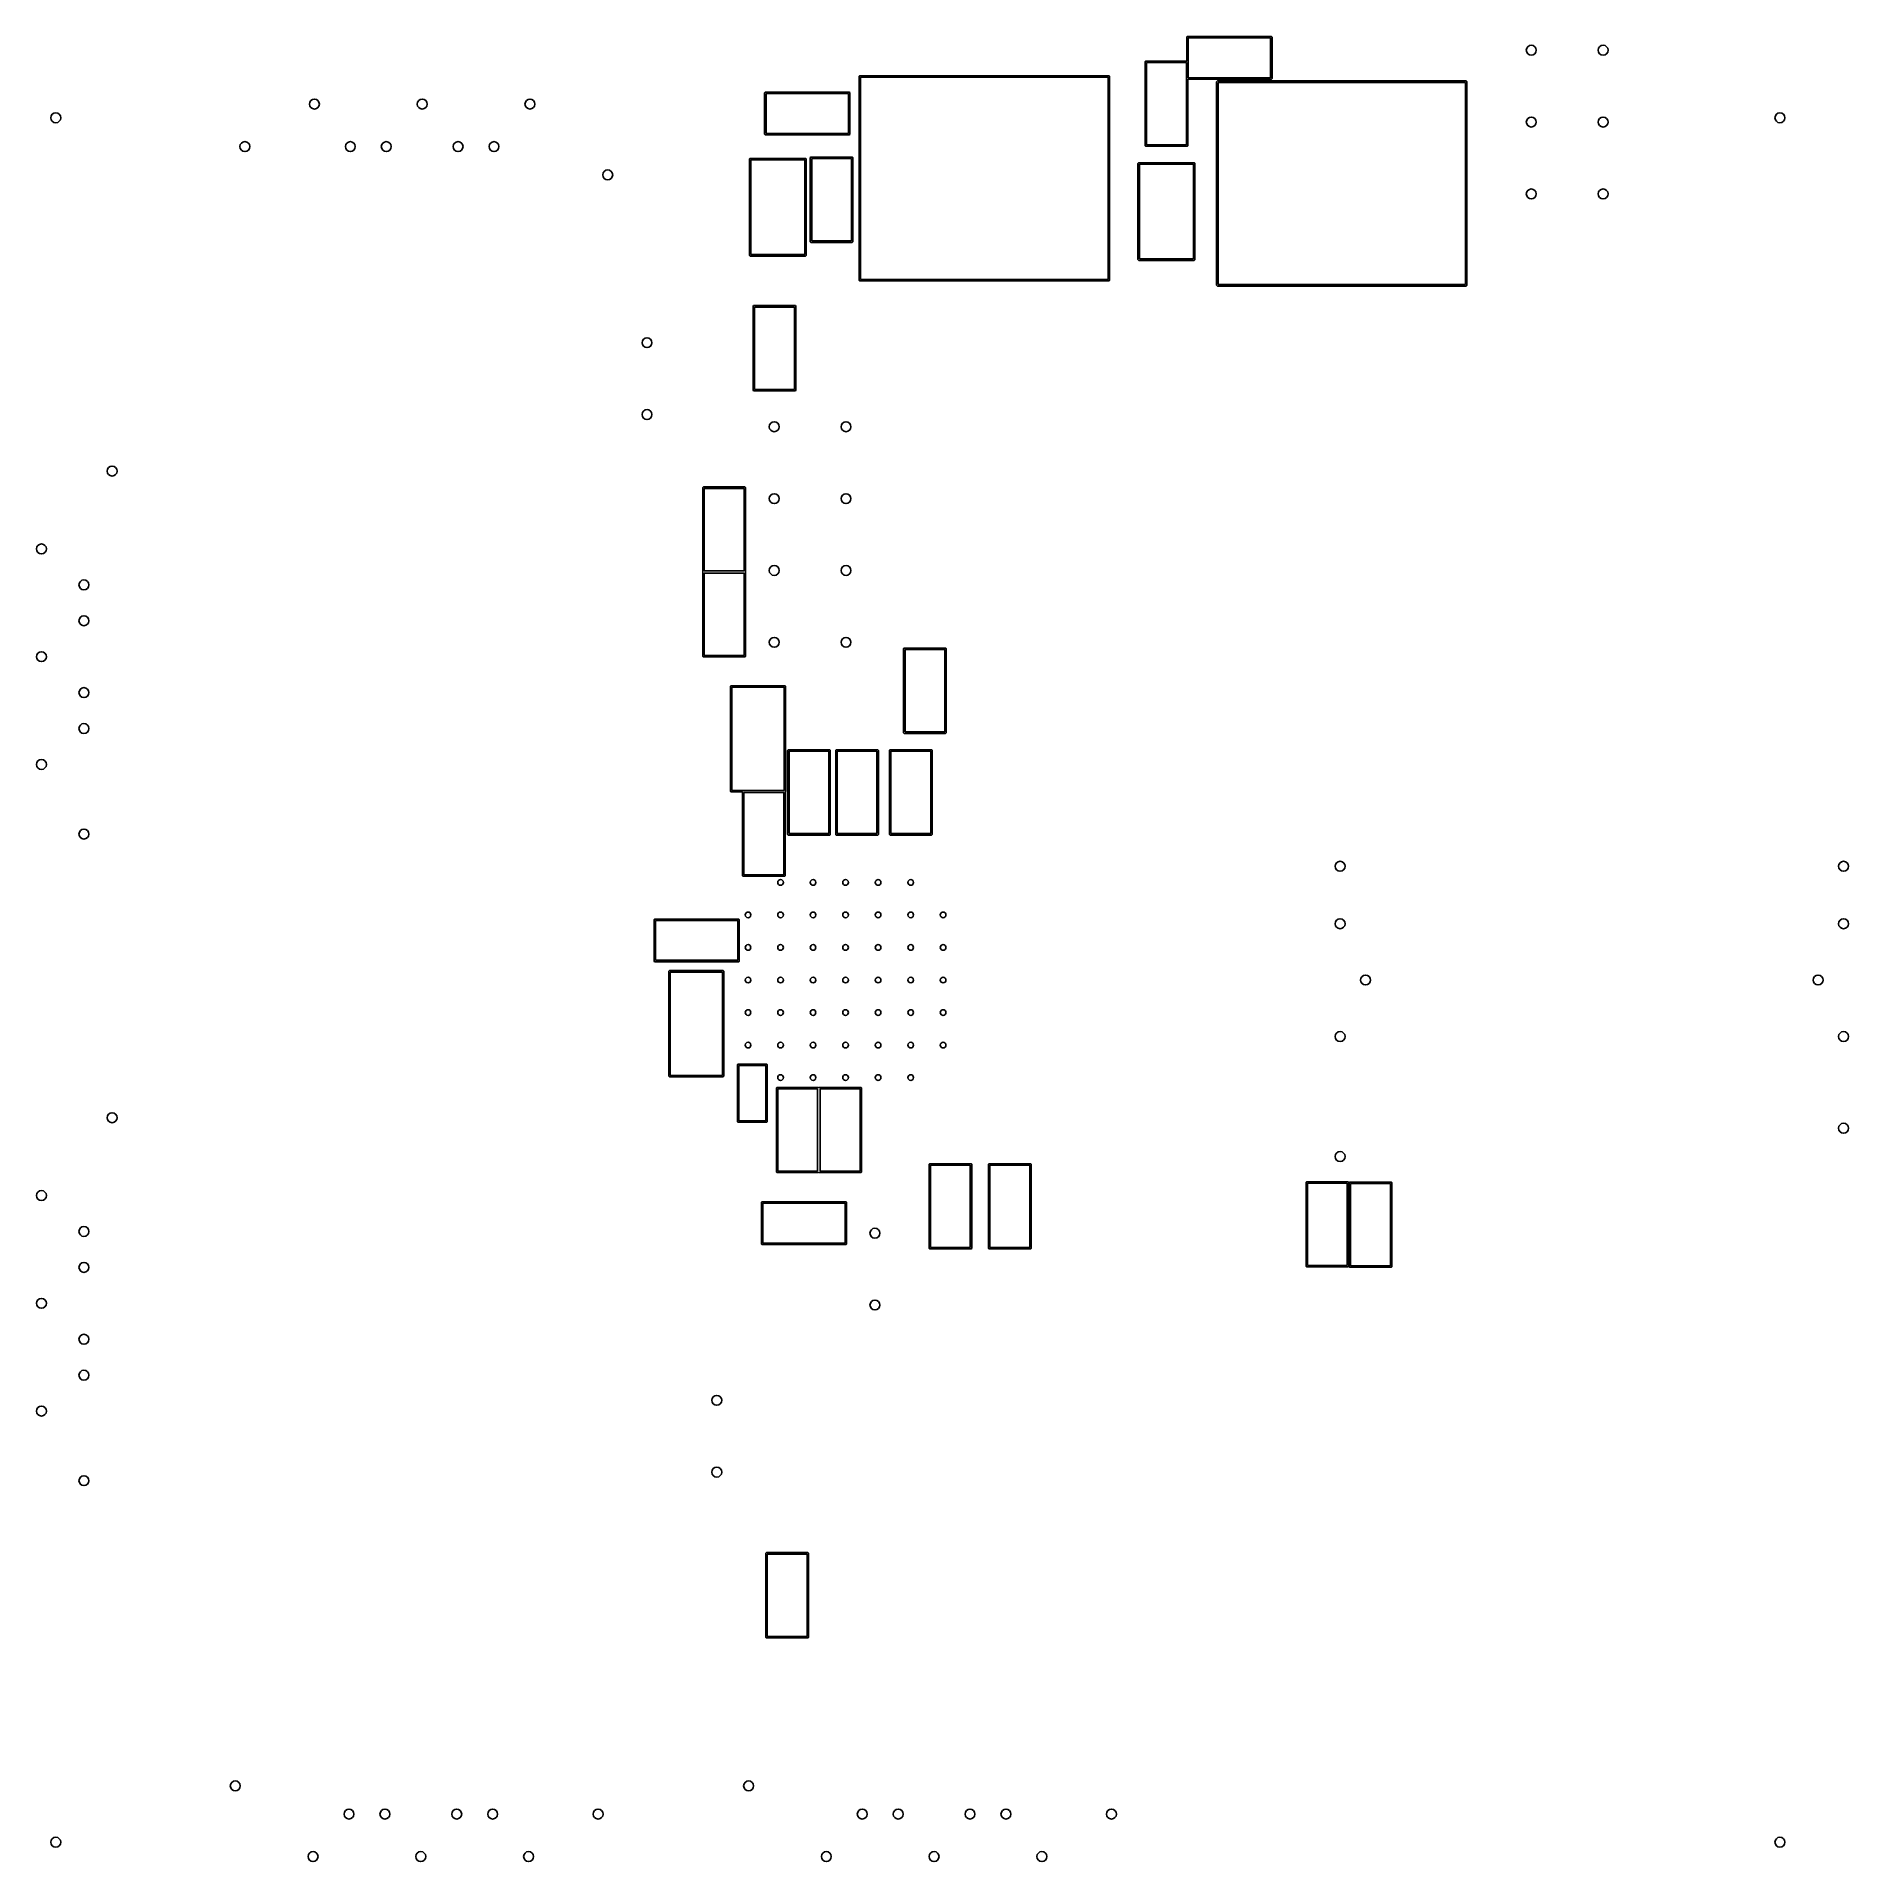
# Model space of a CAD drawing. Extents: x 2.52 to 5.05, y -5.23 to -2.69.
import ezdxf

# ---------------------------------------------------------------- set-up
doc = ezdxf.new("R2010")
doc.units = 0
doc.header["$MEASUREMENT"] = 0
doc.layers.add('BLACK', color=7, linetype='CONTINUOUS')

msp = doc.modelspace()

# ---------------------------------------------------------------- linework, layer by layer
at = {"layer": 'BLACK', "linetype": 'CONTINUOUS'}
for p, q in [((4.1245, -2.6878), (4.1246, -2.6874)), ((4.1245, -2.721), (4.1245, -2.6878)), ((4.1246, -2.6874), (4.1251, -2.6869)), ((4.1251, -2.6869), (4.1255, -2.6868)), ((4.1255, -2.6868), (4.242, -2.6868)), ((4.1264, -2.6888), (4.1264, -2.7443)), ((4.241, -2.6888), (4.1264, -2.6888)), ((4.241, -2.7443), (4.241, -2.6888)), ((4.242, -2.6868), (4.2424, -2.6869)), ((4.2424, -2.6869), (4.2429, -2.6874)), ((4.2429, -2.6874), (4.243, -2.6878)), ((4.243, -2.6878), (4.243, -2.7453)), ((3.6683, -2.7426), (3.6684, -2.7422)), ((3.6683, -3.0261), (3.6683, -2.7426)), ((3.6684, -2.7422), (3.6689, -2.7417)), ((3.6689, -2.7417), (3.6693, -2.7416)), ((3.6693, -2.7416), (4.0157, -2.7416)), ((4.0157, -2.7416), (4.0161, -2.7417)), ((4.0161, -2.7417), (4.0167, -2.7422)), ((4.0167, -2.7422), (4.0167, -2.7426)), ((4.0167, -2.7426), (4.0167, -3.0261)), ((4.0663, -2.722), (4.0664, -2.7216)), ((4.0663, -2.8385), (4.0663, -2.722)), ((4.0664, -2.7216), (4.0669, -2.7211)), ((4.0669, -2.7211), (4.0673, -2.721)), ((4.0673, -2.721), (4.1245, -2.721)), ((4.0682, -2.7229), (4.0682, -2.8375)), ((4.1238, -2.7229), (4.0682, -2.7229)), ((4.1238, -2.8375), (4.1238, -2.7229)), ((3.5367, -2.7653), (3.5368, -2.7649)), ((3.5367, -2.8227), (3.5367, -2.7653)), ((3.5368, -2.7649), (3.5374, -2.7644)), ((3.5374, -2.7644), (3.5377, -2.7643)), ((3.5377, -2.7643), (3.6543, -2.7643)), ((3.5387, -2.7662), (3.5387, -2.8218)), ((3.6533, -2.7662), (3.5387, -2.7662)), ((3.6533, -2.8218), (3.6533, -2.7662)), ((3.6543, -2.7643), (3.6546, -2.7644)), ((3.6546, -2.7644), (3.6552, -2.7649)), ((3.6552, -2.7649), (3.6553, -2.7653)), ((3.6553, -2.7653), (3.6553, -2.8227)), ((3.6703, -2.7436), (3.6703, -3.0251)), ((4.0148, -2.7436), (3.6703, -2.7436)), ((4.0148, -3.0251), (4.0148, -2.7436)), ((4.242, -2.7463), (4.1257, -2.7463)), ((4.1257, -2.7463), (4.1257, -2.8385)), ((4.1264, -2.7443), (4.241, -2.7443)), ((4.1659, -2.7497), (4.166, -2.7493)), ((4.1659, -3.0331), (4.1659, -2.7497)), ((4.166, -2.7493), (4.1665, -2.7488)), ((4.1665, -2.7488), (4.1669, -2.7487)), ((4.1669, -2.7487), (4.5133, -2.7487)), ((4.1679, -2.7507), (4.1679, -3.0321)), ((4.5123, -2.7507), (4.1679, -2.7507)), ((4.2424, -2.7462), (4.242, -2.7463)), ((4.2429, -2.7457), (4.2424, -2.7462)), ((4.243, -2.7453), (4.2429, -2.7457)), ((4.5123, -3.0321), (4.5123, -2.7507)), ((4.5133, -2.7487), (4.5137, -2.7488)), ((4.5137, -2.7488), (4.5142, -2.7493)), ((4.5142, -2.7493), (4.5143, -2.7497)), ((4.5143, -2.7497), (4.5143, -3.0331)), ((3.5368, -2.8231), (3.5367, -2.8227)), ((3.5374, -2.8236), (3.5368, -2.8231)), ((3.5377, -2.8237), (3.5374, -2.8236)), ((3.6543, -2.8237), (3.5377, -2.8237)), ((3.5387, -2.8218), (3.6533, -2.8218)), ((3.6546, -2.8236), (3.6543, -2.8237)), ((3.6552, -2.8231), (3.6546, -2.8236)), ((3.6553, -2.8227), (3.6552, -2.8231)), ((4.0664, -2.8389), (4.0663, -2.8385)), ((4.0669, -2.8394), (4.0664, -2.8389)), ((4.0673, -2.8395), (4.0669, -2.8394)), ((4.1247, -2.8395), (4.0673, -2.8395)), ((4.0682, -2.8375), (4.1238, -2.8375)), ((4.1251, -2.8394), (4.1247, -2.8395)), ((4.1256, -2.8389), (4.1251, -2.8394)), ((4.1257, -2.8385), (4.1256, -2.8389)), ((3.5156, -2.8572), (3.5162, -2.8567)), ((3.5156, -2.8576), (3.5156, -2.8572)), ((3.5156, -2.9914), (3.5156, -2.8576)), ((3.5162, -2.8567), (3.5165, -2.8566)), ((3.5165, -2.8566), (3.5937, -2.8566)), ((3.5175, -2.8586), (3.5175, -2.9904)), ((3.5927, -2.8586), (3.5175, -2.8586)), ((3.5927, -2.9904), (3.5927, -2.8586)), ((3.5937, -2.8566), (3.5941, -2.8567)), ((3.5941, -2.8567), (3.5946, -2.8572)), ((3.5946, -2.8572), (3.5947, -2.8576)), ((3.5947, -2.8576), (3.5947, -2.9914)), ((3.6002, -2.8557), (3.6003, -2.8554)), ((3.6002, -2.9723), (3.6002, -2.8557)), ((3.6003, -2.8554), (3.6008, -2.8548)), ((3.6008, -2.8548), (3.6012, -2.8547)), ((3.6012, -2.8547), (3.6587, -2.8547)), ((3.6022, -2.8567), (3.6022, -2.9713)), ((3.6577, -2.8567), (3.6022, -2.8567)), ((3.6577, -2.9713), (3.6577, -2.8567)), ((3.6587, -2.8547), (3.659, -2.8548)), ((3.659, -2.8548), (3.6596, -2.8554)), ((3.6596, -2.8554), (3.6596, -2.8557)), ((3.6596, -2.8557), (3.6596, -2.9723)), ((4.0564, -2.8636), (4.0565, -2.8632)), ((4.0564, -2.9974), (4.0564, -2.8636)), ((4.0565, -2.8632), (4.057, -2.8627)), ((4.057, -2.8627), (4.0574, -2.8626)), ((4.0574, -2.8626), (4.1346, -2.8626)), ((4.0584, -2.8646), (4.0584, -2.9964)), ((4.1336, -2.8646), (4.0584, -2.8646)), ((4.1336, -2.9964), (4.1336, -2.8646)), ((4.1346, -2.8626), (4.135, -2.8627)), ((4.135, -2.8627), (4.1355, -2.8632)), ((4.1355, -2.8632), (4.1356, -2.8636)), ((4.1356, -2.8636), (4.1356, -2.9974)), ((3.6022, -2.9713), (3.6577, -2.9713)), ((3.5156, -2.9918), (3.5156, -2.9914)), ((3.5162, -2.9923), (3.5156, -2.9918)), ((3.5165, -2.9924), (3.5162, -2.9923)), ((3.5937, -2.9924), (3.5165, -2.9924)), ((3.5175, -2.9904), (3.5927, -2.9904)), ((3.5941, -2.9923), (3.5937, -2.9924)), ((3.5946, -2.9918), (3.5941, -2.9923)), ((3.5947, -2.9914), (3.5946, -2.9918)), ((3.6003, -2.9726), (3.6002, -2.9723)), ((3.6008, -2.9732), (3.6003, -2.9726)), ((3.6012, -2.9733), (3.6008, -2.9732)), ((3.6587, -2.9733), (3.6012, -2.9733)), ((3.659, -2.9732), (3.6587, -2.9733)), ((3.6596, -2.9726), (3.659, -2.9732)), ((3.6596, -2.9723), (3.6596, -2.9726)), ((4.0584, -2.9964), (4.1336, -2.9964)), ((4.0565, -2.9978), (4.0564, -2.9974)), ((4.057, -2.9983), (4.0565, -2.9978)), ((4.0574, -2.9984), (4.057, -2.9983)), ((4.1346, -2.9984), (4.0574, -2.9984)), ((4.135, -2.9983), (4.1346, -2.9984)), ((4.1355, -2.9978), (4.135, -2.9983)), ((4.1356, -2.9974), (4.1355, -2.9978)), ((3.6684, -3.0265), (3.6683, -3.0261)), ((3.6689, -3.027), (3.6684, -3.0265)), ((3.6693, -3.0271), (3.6689, -3.027)), ((4.0157, -3.0271), (3.6693, -3.0271)), ((3.6703, -3.0251), (4.0148, -3.0251)), ((4.0161, -3.027), (4.0157, -3.0271)), ((4.0167, -3.0265), (4.0161, -3.027)), ((4.0167, -3.0261), (4.0167, -3.0265)), ((4.166, -3.0335), (4.1659, -3.0331)), ((4.1665, -3.034), (4.166, -3.0335)), ((4.1669, -3.0341), (4.1665, -3.034)), ((4.5133, -3.0341), (4.1669, -3.0341)), ((4.1679, -3.0321), (4.5123, -3.0321)), ((4.5137, -3.034), (4.5133, -3.0341)), ((4.5142, -3.0335), (4.5137, -3.034)), ((4.5143, -3.0331), (4.5142, -3.0335)), ((3.5207, -3.0623), (3.5208, -3.062)), ((3.5207, -3.1789), (3.5207, -3.0623)), ((3.5208, -3.062), (3.5213, -3.0614)), ((3.5213, -3.0614), (3.5217, -3.0613)), ((3.5217, -3.0613), (3.5791, -3.0613)), ((3.5226, -3.0633), (3.5226, -3.1779)), ((3.5782, -3.0633), (3.5226, -3.0633)), ((3.5782, -3.1779), (3.5782, -3.0633)), ((3.5791, -3.0613), (3.5795, -3.0614)), ((3.5795, -3.0614), (3.58, -3.062)), ((3.58, -3.062), (3.5801, -3.0623)), ((3.5801, -3.0623), (3.5801, -3.1789)), ((3.5208, -3.1792), (3.5207, -3.1789)), ((3.5213, -3.1798), (3.5208, -3.1792)), ((3.5217, -3.1799), (3.5213, -3.1798)), ((3.5791, -3.1799), (3.5217, -3.1799)), ((3.5226, -3.1779), (3.5782, -3.1779)), ((3.5795, -3.1798), (3.5791, -3.1799)), ((3.58, -3.1792), (3.5795, -3.1798)), ((3.5801, -3.1789), (3.58, -3.1792)), ((3.4506, -3.3148), (3.4507, -3.3144)), ((3.4506, -3.4313), (3.4506, -3.3148)), ((3.4507, -3.3144), (3.4512, -3.3139)), ((3.4512, -3.3139), (3.4516, -3.3138)), ((3.4516, -3.3138), (3.5091, -3.3138)), ((3.4526, -3.3157), (3.4526, -3.4303)), ((3.5081, -3.3157), (3.4526, -3.3157)), ((3.5081, -3.4303), (3.5081, -3.3157)), ((3.5091, -3.3138), (3.5094, -3.3139)), ((3.5094, -3.3139), (3.51, -3.3144)), ((3.51, -3.3144), (3.51, -3.3148)), ((3.51, -3.3148), (3.51, -3.4313)), ((3.4507, -3.4317), (3.4506, -3.4313)), ((3.4506, -3.4329), (3.4507, -3.4325)), ((3.4506, -3.5494), (3.4506, -3.4329)), ((3.4511, -3.4321), (3.4507, -3.4317)), ((3.4507, -3.4325), (3.4511, -3.4321)), ((3.4526, -3.4303), (3.5081, -3.4303)), ((3.4526, -3.4339), (3.4526, -3.5484)), ((3.5081, -3.4339), (3.4526, -3.4339)), ((3.5081, -3.5484), (3.5081, -3.4339)), ((3.51, -3.4317), (3.5096, -3.4321)), ((3.5096, -3.4321), (3.51, -3.4325)), ((3.51, -3.4313), (3.51, -3.4317)), ((3.51, -3.4325), (3.51, -3.4329)), ((3.51, -3.4329), (3.51, -3.5494)), ((3.4507, -3.5498), (3.4506, -3.5494)), ((3.4512, -3.5503), (3.4507, -3.5498)), ((3.4516, -3.5504), (3.4512, -3.5503)), ((3.5091, -3.5504), (3.4516, -3.5504)), ((3.4526, -3.5484), (3.5081, -3.5484)), ((3.5094, -3.5503), (3.5091, -3.5504)), ((3.51, -3.5498), (3.5094, -3.5503)), ((3.51, -3.5494), (3.51, -3.5498)), ((3.7301, -3.5392), (3.7302, -3.5388)), ((3.7301, -3.6557), (3.7301, -3.5392)), ((3.7302, -3.5388), (3.7307, -3.5383)), ((3.7307, -3.5383), (3.7311, -3.5382)), ((3.7311, -3.5382), (3.7886, -3.5382)), ((3.7321, -3.5402), (3.7321, -3.6547)), ((3.7876, -3.5402), (3.7321, -3.5402)), ((3.7876, -3.6547), (3.7876, -3.5402)), ((3.7886, -3.5382), (3.789, -3.5383)), ((3.789, -3.5383), (3.7895, -3.5388)), ((3.7895, -3.5388), (3.7896, -3.5392)), ((3.7896, -3.5392), (3.7896, -3.6557)), ((3.4892, -3.5912), (3.4898, -3.5906)), ((3.4892, -3.5915), (3.4892, -3.5912)), ((3.4892, -3.7372), (3.4892, -3.5915)), ((3.4898, -3.5906), (3.4902, -3.5906)), ((3.4902, -3.5906), (3.565, -3.5906)), ((3.4911, -3.5925), (3.4911, -3.7362)), ((3.564, -3.5925), (3.4911, -3.5925)), ((3.564, -3.7362), (3.564, -3.5925)), ((3.565, -3.5906), (3.5653, -3.5906)), ((3.5653, -3.5906), (3.5659, -3.5912)), ((3.5659, -3.5912), (3.5659, -3.5915)), ((3.5659, -3.5915), (3.5659, -3.7372)), ((3.7302, -3.6561), (3.7301, -3.6557)), ((3.7307, -3.6566), (3.7302, -3.6561)), ((3.7311, -3.6567), (3.7307, -3.6566)), ((3.7886, -3.6567), (3.7311, -3.6567)), ((3.7321, -3.6547), (3.7876, -3.6547)), ((3.789, -3.6566), (3.7886, -3.6567)), ((3.7895, -3.6561), (3.789, -3.6566)), ((3.7896, -3.6557), (3.7895, -3.6561)), ((3.5687, -3.6807), (3.5688, -3.6804)), ((3.5687, -3.7973), (3.5687, -3.6807)), ((3.5688, -3.6804), (3.5693, -3.6798)), ((3.5693, -3.6798), (3.5697, -3.6797)), ((3.5697, -3.6797), (3.6272, -3.6797)), ((3.5707, -3.6817), (3.5707, -3.7963)), ((3.6262, -3.6817), (3.5707, -3.6817)), ((3.6262, -3.7963), (3.6262, -3.6817)), ((3.6272, -3.6797), (3.6275, -3.6798)), ((3.6275, -3.6798), (3.6281, -3.6804)), ((3.6281, -3.6804), (3.6281, -3.6807)), ((3.6281, -3.6807), (3.6281, -3.7973)), ((3.6356, -3.6807), (3.6357, -3.6804)), ((3.6356, -3.7973), (3.6356, -3.6807)), ((3.6357, -3.6804), (3.6362, -3.6798)), ((3.6362, -3.6798), (3.6366, -3.6797)), ((3.6366, -3.6797), (3.6941, -3.6797)), ((3.6376, -3.6817), (3.6376, -3.7963)), ((3.6931, -3.6817), (3.6376, -3.6817)), ((3.6931, -3.7963), (3.6931, -3.6817)), ((3.6941, -3.6797), (3.6945, -3.6798)), ((3.6945, -3.6798), (3.695, -3.6804)), ((3.695, -3.6804), (3.6951, -3.6807)), ((3.6951, -3.6807), (3.6951, -3.7973)), ((3.7104, -3.6807), (3.7105, -3.6803)), ((3.7104, -3.7972), (3.7104, -3.6807)), ((3.7105, -3.6803), (3.711, -3.6798)), ((3.711, -3.6798), (3.7114, -3.6797)), ((3.7114, -3.6797), (3.7689, -3.6797)), ((3.7124, -3.6816), (3.7124, -3.7962)), ((3.7679, -3.6816), (3.7124, -3.6816)), ((3.7679, -3.7962), (3.7679, -3.6816)), ((3.7689, -3.6797), (3.7693, -3.6798)), ((3.7693, -3.6798), (3.7698, -3.6803)), ((3.7698, -3.6803), (3.7699, -3.6807)), ((3.7699, -3.6807), (3.7699, -3.7972)), ((3.4892, -3.7376), (3.4892, -3.7372)), ((3.4898, -3.7381), (3.4892, -3.7376)), ((3.4902, -3.7382), (3.4898, -3.7381)), ((3.5057, -3.7382), (3.4902, -3.7382)), ((3.4911, -3.7362), (3.564, -3.7362)), ((3.5057, -3.8545), (3.5057, -3.7382)), ((3.5077, -3.739), (3.5077, -3.8535)), ((3.5632, -3.739), (3.5077, -3.739)), ((3.5632, -3.8535), (3.5632, -3.739)), ((3.5653, -3.7381), (3.5652, -3.7381)), ((3.5652, -3.7381), (3.5652, -3.8545)), ((3.5659, -3.7376), (3.5653, -3.7381)), ((3.5659, -3.7372), (3.5659, -3.7376)), ((3.5688, -3.7976), (3.5687, -3.7973)), ((3.5693, -3.7982), (3.5688, -3.7976)), ((3.5697, -3.7983), (3.5693, -3.7982)), ((3.6272, -3.7983), (3.5697, -3.7983)), ((3.5707, -3.7963), (3.6262, -3.7963)), ((3.6275, -3.7982), (3.6272, -3.7983)), ((3.6281, -3.7976), (3.6275, -3.7982)), ((3.6281, -3.7973), (3.6281, -3.7976)), ((3.6357, -3.7976), (3.6356, -3.7973)), ((3.6362, -3.7982), (3.6357, -3.7976)), ((3.6366, -3.7983), (3.6362, -3.7982)), ((3.6941, -3.7983), (3.6366, -3.7983)), ((3.6376, -3.7963), (3.6931, -3.7963)), ((3.6945, -3.7982), (3.6941, -3.7983)), ((3.695, -3.7976), (3.6945, -3.7982)), ((3.6951, -3.7973), (3.695, -3.7976)), ((3.7105, -3.7976), (3.7104, -3.7972)), ((3.711, -3.7981), (3.7105, -3.7976)), ((3.7114, -3.7982), (3.711, -3.7981)), ((3.7689, -3.7982), (3.7114, -3.7982)), ((3.7124, -3.7962), (3.7679, -3.7962)), ((3.7693, -3.7981), (3.7689, -3.7982)), ((3.7698, -3.7976), (3.7693, -3.7981)), ((3.7699, -3.7972), (3.7698, -3.7976)), ((3.5058, -3.8549), (3.5057, -3.8545)), ((3.5063, -3.8554), (3.5058, -3.8549)), ((3.5067, -3.8555), (3.5063, -3.8554)), ((3.5642, -3.8555), (3.5067, -3.8555)), ((3.5077, -3.8535), (3.5632, -3.8535)), ((3.5645, -3.8554), (3.5642, -3.8555)), ((3.5651, -3.8549), (3.5645, -3.8554)), ((3.5652, -3.8545), (3.5651, -3.8549)), ((3.3827, -3.9161), (3.3828, -3.9158)), ((3.3827, -3.9736), (3.3827, -3.9161)), ((3.3828, -3.9158), (3.3833, -3.9152)), ((3.3833, -3.9152), (3.3837, -3.9152)), ((3.3837, -3.9152), (3.5002, -3.9152)), ((3.3846, -3.9171), (3.3846, -3.9726)), ((3.4992, -3.9171), (3.3846, -3.9171)), ((3.4992, -3.9726), (3.4992, -3.9171)), ((3.5002, -3.9152), (3.5006, -3.9152)), ((3.5006, -3.9152), (3.5011, -3.9158)), ((3.5011, -3.9158), (3.5012, -3.9161)), ((3.5012, -3.9161), (3.5012, -3.9736)), ((3.3828, -3.974), (3.3827, -3.9736)), ((3.3833, -3.9745), (3.3828, -3.974)), ((3.3837, -3.9746), (3.3833, -3.9745)), ((3.5002, -3.9746), (3.3837, -3.9746)), ((3.3846, -3.9726), (3.4992, -3.9726)), ((3.4032, -3.988), (3.4033, -3.9876)), ((3.4033, -3.9876), (3.4038, -3.9871)), ((3.4038, -3.9871), (3.4042, -3.987)), ((3.4042, -3.987), (3.479, -3.987)), ((3.479, -3.987), (3.4794, -3.9871)), ((3.4794, -3.9871), (3.4799, -3.9876)), ((3.4799, -3.9876), (3.48, -3.988)), ((3.5006, -3.9745), (3.5002, -3.9746)), ((3.5011, -3.974), (3.5006, -3.9745)), ((3.5012, -3.9736), (3.5011, -3.974)), ((3.4032, -4.1336), (3.4032, -3.988)), ((3.4052, -3.9889), (3.4052, -4.1327)), ((3.478, -3.9889), (3.4052, -3.9889)), ((3.478, -4.1327), (3.478, -3.9889)), ((3.48, -3.988), (3.48, -4.1336)), ((3.4033, -4.134), (3.4032, -4.1336)), ((3.4038, -4.1345), (3.4033, -4.134)), ((3.4042, -4.1346), (3.4038, -4.1345)), ((3.479, -4.1346), (3.4042, -4.1346)), ((3.4052, -4.1327), (3.478, -4.1327)), ((3.4794, -4.1345), (3.479, -4.1346)), ((3.4799, -4.134), (3.4794, -4.1345)), ((3.48, -4.1336), (3.4799, -4.134)), ((3.499, -4.1181), (3.4991, -4.1177)), ((3.499, -4.1969), (3.499, -4.1181)), ((3.4991, -4.1177), (3.4996, -4.1172)), ((3.4996, -4.1172), (3.5, -4.1171)), ((3.5, -4.1171), (3.5394, -4.1171)), ((3.501, -4.1191), (3.501, -4.1959)), ((3.5384, -4.1191), (3.501, -4.1191)), ((3.5384, -4.1959), (3.5384, -4.1191)), ((3.5394, -4.1171), (3.5397, -4.1172)), ((3.5397, -4.1172), (3.5403, -4.1177)), ((3.5403, -4.1177), (3.5404, -4.1181)), ((3.5404, -4.1181), (3.5404, -4.1969)), ((3.553, -4.15), (3.5536, -4.1495)), ((3.553, -4.1504), (3.553, -4.15)), ((3.553, -4.2669), (3.553, -4.1504)), ((3.5536, -4.1495), (3.5539, -4.1494)), ((3.5539, -4.1494), (3.6114, -4.1494)), ((3.5549, -4.1514), (3.5549, -4.2659)), ((3.6104, -4.1514), (3.5549, -4.1514)), ((3.6104, -4.2659), (3.6104, -4.1514)), ((3.6114, -4.1494), (3.6118, -4.1495)), ((3.6118, -4.1495), (3.6122, -4.1499)), ((3.6122, -4.1499), (3.6126, -4.1495)), ((3.6126, -4.1495), (3.613, -4.1494)), ((3.613, -4.1494), (3.6705, -4.1494)), ((3.614, -4.1514), (3.614, -4.2659)), ((3.6695, -4.1514), (3.614, -4.1514)), ((3.6695, -4.2659), (3.6695, -4.1514)), ((3.6705, -4.1494), (3.6708, -4.1495)), ((3.6708, -4.1495), (3.6714, -4.15)), ((3.6714, -4.15), (3.6715, -4.1504)), ((3.6715, -4.1504), (3.6715, -4.2669)), ((3.4991, -4.1972), (3.499, -4.1969)), ((3.4996, -4.1978), (3.4991, -4.1972)), ((3.5, -4.1978), (3.4996, -4.1978)), ((3.5394, -4.1978), (3.5, -4.1978)), ((3.501, -4.1959), (3.5384, -4.1959)), ((3.5397, -4.1978), (3.5394, -4.1978)), ((3.5403, -4.1972), (3.5397, -4.1978)), ((3.5404, -4.1969), (3.5403, -4.1972)), ((3.553, -4.2673), (3.553, -4.2669)), ((3.5536, -4.2678), (3.553, -4.2673)), ((3.5549, -4.2659), (3.6104, -4.2659)), ((3.614, -4.2659), (3.6695, -4.2659)), ((3.6714, -4.2673), (3.6708, -4.2678)), ((3.6715, -4.2669), (3.6714, -4.2673)), ((3.7656, -4.2563), (3.7662, -4.2558)), ((3.7656, -4.2567), (3.7656, -4.2563)), ((3.7656, -4.3732), (3.7656, -4.2567)), ((3.7662, -4.2558), (3.7665, -4.2557)), ((3.7665, -4.2557), (3.824, -4.2557)), ((3.7675, -4.2577), (3.7675, -4.3722)), ((3.823, -4.2577), (3.7675, -4.2577)), ((3.823, -4.3722), (3.823, -4.2577)), ((3.824, -4.2557), (3.8244, -4.2558)), ((3.8244, -4.2558), (3.8249, -4.2563)), ((3.8249, -4.2563), (3.825, -4.2567)), ((3.825, -4.2567), (3.825, -4.3732)), ((3.8482, -4.2567), (3.8483, -4.2563)), ((3.8482, -4.3732), (3.8482, -4.2567)), ((3.8483, -4.2563), (3.8488, -4.2558)), ((3.8488, -4.2558), (3.8492, -4.2557)), ((3.8492, -4.2557), (3.9067, -4.2557)), ((3.8502, -4.2577), (3.8502, -4.3722)), ((3.9057, -4.2577), (3.8502, -4.2577)), ((3.9057, -4.3722), (3.9057, -4.2577)), ((3.9067, -4.2557), (3.9071, -4.2558)), ((3.9071, -4.2558), (3.9076, -4.2563)), ((3.9076, -4.2563), (3.9077, -4.2567)), ((3.9077, -4.2567), (3.9077, -4.3732)), ((3.5539, -4.2679), (3.5536, -4.2678)), ((3.6114, -4.2679), (3.5539, -4.2679)), ((3.6118, -4.2678), (3.6114, -4.2679)), ((3.6122, -4.2674), (3.6118, -4.2678)), ((3.6126, -4.2678), (3.6122, -4.2674)), ((3.613, -4.2679), (3.6126, -4.2678)), ((3.6705, -4.2679), (3.613, -4.2679)), ((3.6708, -4.2678), (3.6705, -4.2679)), ((4.2903, -4.2817), (4.2904, -4.2814)), ((4.2903, -4.3983), (4.2903, -4.2817)), ((4.2904, -4.2814), (4.2909, -4.2808)), ((4.2909, -4.2808), (4.2913, -4.2807)), ((4.2913, -4.2807), (4.3487, -4.2807)), ((4.2922, -4.2827), (4.2922, -4.3973)), ((4.3478, -4.2827), (4.2922, -4.2827)), ((4.3478, -4.3973), (4.3478, -4.2827)), ((4.3487, -4.2807), (4.3491, -4.2808)), ((4.3491, -4.2808), (4.3496, -4.2814)), ((4.3496, -4.2814), (4.3497, -4.2817)), ((4.3497, -4.2817), (4.3497, -4.3983)), ((4.3503, -4.2822), (4.3504, -4.2818)), ((4.3503, -4.3987), (4.3503, -4.2822)), ((4.3504, -4.2818), (4.3509, -4.2813)), ((4.3509, -4.2813), (4.3513, -4.2812)), ((4.3513, -4.2812), (4.4087, -4.2812)), ((4.3522, -4.2832), (4.3522, -4.3978)), ((4.4078, -4.2832), (4.3522, -4.2832)), ((4.4078, -4.3978), (4.4078, -4.2832)), ((4.4087, -4.2812), (4.4091, -4.2813)), ((4.4091, -4.2813), (4.4096, -4.2818)), ((4.4096, -4.2818), (4.4097, -4.2822)), ((4.4097, -4.2822), (4.4097, -4.3987)), ((3.5323, -4.3098), (3.5324, -4.3095)), ((3.5323, -4.3673), (3.5323, -4.3098)), ((3.5324, -4.3095), (3.5329, -4.3089)), ((3.5329, -4.3089), (3.5333, -4.3089)), ((3.5333, -4.3089), (3.6498, -4.3089)), ((3.5343, -4.3108), (3.5343, -4.3663)), ((3.6488, -4.3108), (3.5343, -4.3108)), ((3.6488, -4.3663), (3.6488, -4.3108)), ((3.6498, -4.3089), (3.6502, -4.3089)), ((3.6502, -4.3089), (3.6507, -4.3095)), ((3.6507, -4.3095), (3.6508, -4.3098)), ((3.6508, -4.3098), (3.6508, -4.3673)), ((3.5324, -4.3677), (3.5323, -4.3673)), ((3.5329, -4.3682), (3.5324, -4.3677)), ((3.5333, -4.3683), (3.5329, -4.3682)), ((3.6498, -4.3683), (3.5333, -4.3683)), ((3.5343, -4.3663), (3.6488, -4.3663)), ((3.6502, -4.3682), (3.6498, -4.3683)), ((3.6507, -4.3677), (3.6502, -4.3682)), ((3.6508, -4.3673), (3.6507, -4.3677)), ((3.7656, -4.3736), (3.7656, -4.3732)), ((3.7662, -4.3741), (3.7656, -4.3736)), ((3.7665, -4.3742), (3.7662, -4.3741)), ((3.824, -4.3742), (3.7665, -4.3742)), ((3.7675, -4.3722), (3.823, -4.3722)), ((3.8244, -4.3741), (3.824, -4.3742)), ((3.8249, -4.3736), (3.8244, -4.3741)), ((3.825, -4.3732), (3.8249, -4.3736)), ((3.8483, -4.3736), (3.8482, -4.3732)), ((3.8488, -4.3741), (3.8483, -4.3736)), ((3.8492, -4.3742), (3.8488, -4.3741)), ((3.9067, -4.3742), (3.8492, -4.3742)), ((3.8502, -4.3722), (3.9057, -4.3722)), ((3.9071, -4.3741), (3.9067, -4.3742)), ((3.9076, -4.3736), (3.9071, -4.3741)), ((3.9077, -4.3732), (3.9076, -4.3736)), ((4.2904, -4.3986), (4.2903, -4.3983)), ((4.2909, -4.3992), (4.2904, -4.3986)), ((4.2913, -4.3993), (4.2909, -4.3992)), ((4.3487, -4.3993), (4.2913, -4.3993)), ((4.2922, -4.3973), (4.3478, -4.3973)), ((4.3491, -4.3992), (4.3487, -4.3993)), ((4.3496, -4.3986), (4.3491, -4.3992)), ((4.3497, -4.3983), (4.3496, -4.3986)), ((4.3504, -4.3991), (4.3503, -4.3987)), ((4.3509, -4.3996), (4.3504, -4.3991)), ((4.3513, -4.3997), (4.3509, -4.3996)), ((4.4087, -4.3997), (4.3513, -4.3997)), ((4.3522, -4.3978), (4.4078, -4.3978)), ((4.4091, -4.3996), (4.4087, -4.3997)), ((4.4096, -4.3991), (4.4091, -4.3996)), ((4.4097, -4.3987), (4.4096, -4.3991)), ((3.5383, -4.798), (3.5384, -4.7977)), ((3.5383, -4.9146), (3.5383, -4.798)), ((3.5384, -4.7977), (3.5389, -4.7971)), ((3.5389, -4.7971), (3.5393, -4.797)), ((3.5393, -4.797), (3.5967, -4.797)), ((3.5402, -4.799), (3.5402, -4.9136)), ((3.5958, -4.799), (3.5402, -4.799)), ((3.5958, -4.9136), (3.5958, -4.799)), ((3.5967, -4.797), (3.5971, -4.7971)), ((3.5971, -4.7971), (3.5976, -4.7977)), ((3.5976, -4.7977), (3.5977, -4.798)), ((3.5977, -4.798), (3.5977, -4.9146)), ((3.5384, -4.9149), (3.5383, -4.9146)), ((3.5389, -4.9155), (3.5384, -4.9149)), ((3.5393, -4.9156), (3.5389, -4.9155)), ((3.5967, -4.9156), (3.5393, -4.9156)), ((3.5402, -4.9136), (3.5958, -4.9136)), ((3.5971, -4.9155), (3.5967, -4.9156)), ((3.5976, -4.9149), (3.5971, -4.9155)), ((3.5977, -4.9146), (3.5976, -4.9149))]:
    msp.add_line(p, q, dxfattribs=at)
at = {"layer": 'BLACK'}
for centre, radius in [((4.6039, -2.7059), 0.00689), ((4.7039, -2.7059), 0.00689), ((2.55, -2.8), 0.00689), ((2.91, -2.7809), 0.00689), ((3.06, -2.7809), 0.00689), ((3.21, -2.7809), 0.00689), ((4.95, -2.8), 0.00689), ((4.6039, -2.8059), 0.00689), ((4.7039, -2.8059), 0.00689), ((2.8132, -2.84), 0.00689), ((2.96, -2.84), 0.00689), ((3.01, -2.84), 0.00689), ((3.11, -2.84), 0.00689), ((3.16, -2.84), 0.00689), ((3.3183, -2.8794), 0.00689), ((4.6039, -2.9059), 0.00689), ((4.7039, -2.9059), 0.00689), ((3.373, -3.113), 0.00689), ((3.373, -3.213), 0.00689), ((3.55, -3.23), 0.00689), ((3.65, -3.23), 0.00689), ((2.6284, -3.2917), 0.00689), ((3.55, -3.33), 0.00689), ((3.65, -3.33), 0.00689), ((2.53, -3.4), 0.00689), ((3.55, -3.43), 0.00689), ((3.65, -3.43), 0.00689), ((2.5891, -3.45), 0.00689), ((2.5891, -3.5), 0.00689), ((3.55, -3.53), 0.00689), ((3.65, -3.53), 0.00689), ((2.53, -3.55), 0.00689), ((2.5891, -3.6), 0.00689), ((2.5891, -3.65), 0.00689), ((2.53, -3.7), 0.00689), ((2.5891, -3.7969), 0.00689), ((4.3378, -3.8417), 0.00689), ((5.0386, -3.8417), 0.00689), ((3.5589, -3.8642), 0.00394), ((3.6041, -3.8642), 0.00394), ((3.6494, -3.8642), 0.00394), ((3.6947, -3.8642), 0.00394), ((3.74, -3.8642), 0.00394), ((3.5136, -3.9094), 0.00394), ((3.5589, -3.9094), 0.00394), ((3.6041, -3.9094), 0.00394), ((3.6494, -3.9094), 0.00394), ((3.6947, -3.9094), 0.00394), ((3.74, -3.9094), 0.00394), ((3.7852, -3.9094), 0.00394), ((4.3378, -3.9217), 0.00689), ((5.0386, -3.9217), 0.00689), ((3.5136, -3.9547), 0.00394), ((3.5589, -3.9547), 0.00394), ((3.6041, -3.9547), 0.00394), ((3.6494, -3.9547), 0.00394), ((3.6947, -3.9547), 0.00394), ((3.74, -3.9547), 0.00394), ((3.7852, -3.9547), 0.00394), ((3.5136, -4), 0.00394), ((3.5589, -4), 0.00394), ((3.6041, -4), 0.00394), ((3.6494, -4), 0.00394), ((3.6947, -4), 0.00394), ((3.74, -4), 0.00394), ((3.7852, -4), 0.00394), ((4.3732, -4), 0.00689), ((5.0032, -4), 0.00689), ((3.5136, -4.0453), 0.00394), ((3.5589, -4.0453), 0.00394), ((3.6041, -4.0453), 0.00394), ((3.6494, -4.0453), 0.00394), ((3.6947, -4.0453), 0.00394), ((3.74, -4.0453), 0.00394), ((3.7852, -4.0453), 0.00394), ((3.5136, -4.0906), 0.00394), ((3.5589, -4.0906), 0.00394), ((3.6041, -4.0906), 0.00394), ((3.6494, -4.0906), 0.00394), ((3.6947, -4.0906), 0.00394), ((3.74, -4.0906), 0.00394), ((3.7852, -4.0906), 0.00394), ((4.3378, -4.0787), 0.00689), ((5.0386, -4.0787), 0.00689), ((3.5589, -4.1358), 0.00394), ((3.6041, -4.1358), 0.00394), ((3.6494, -4.1358), 0.00394), ((3.6947, -4.1358), 0.00394), ((3.74, -4.1358), 0.00394), ((2.6284, -4.1917), 0.00689), ((5.0386, -4.2063), 0.00689), ((4.3378, -4.2457), 0.00689), ((2.53, -4.3), 0.00689), ((2.5891, -4.35), 0.00689), ((3.6902, -4.3524), 0.00689), ((2.5891, -4.4), 0.00689), ((2.53, -4.45), 0.00689), ((3.6902, -4.4524), 0.00689), ((2.5891, -4.5), 0.00689), ((2.5891, -4.55), 0.00689), ((2.53, -4.6), 0.00689), ((3.4701, -4.585), 0.00689), ((2.5891, -4.6969), 0.00689), ((3.4701, -4.685), 0.00689), ((2.7998, -5.1216), 0.00689), ((3.5144, -5.1216), 0.00689), ((2.9581, -5.1609), 0.00689), ((3.0081, -5.1609), 0.00689), ((3.1081, -5.1609), 0.00689), ((3.1581, -5.1609), 0.00689), ((3.3049, -5.1609), 0.00689), ((3.6726, -5.1609), 0.00689), ((3.7226, -5.1609), 0.00689), ((3.8226, -5.1609), 0.00689), ((3.8726, -5.1609), 0.00689), ((4.0195, -5.1609), 0.00689), ((2.55, -5.2), 0.00689), ((4.95, -5.2), 0.00689), ((2.9081, -5.22), 0.00689), ((3.0581, -5.22), 0.00689), ((3.2081, -5.22), 0.00689), ((3.6226, -5.22), 0.00689), ((3.7726, -5.22), 0.00689), ((3.9226, -5.22), 0.00689)]:
    msp.add_circle(centre, radius, dxfattribs=at)

doc.saveas('drawing.dxf')
